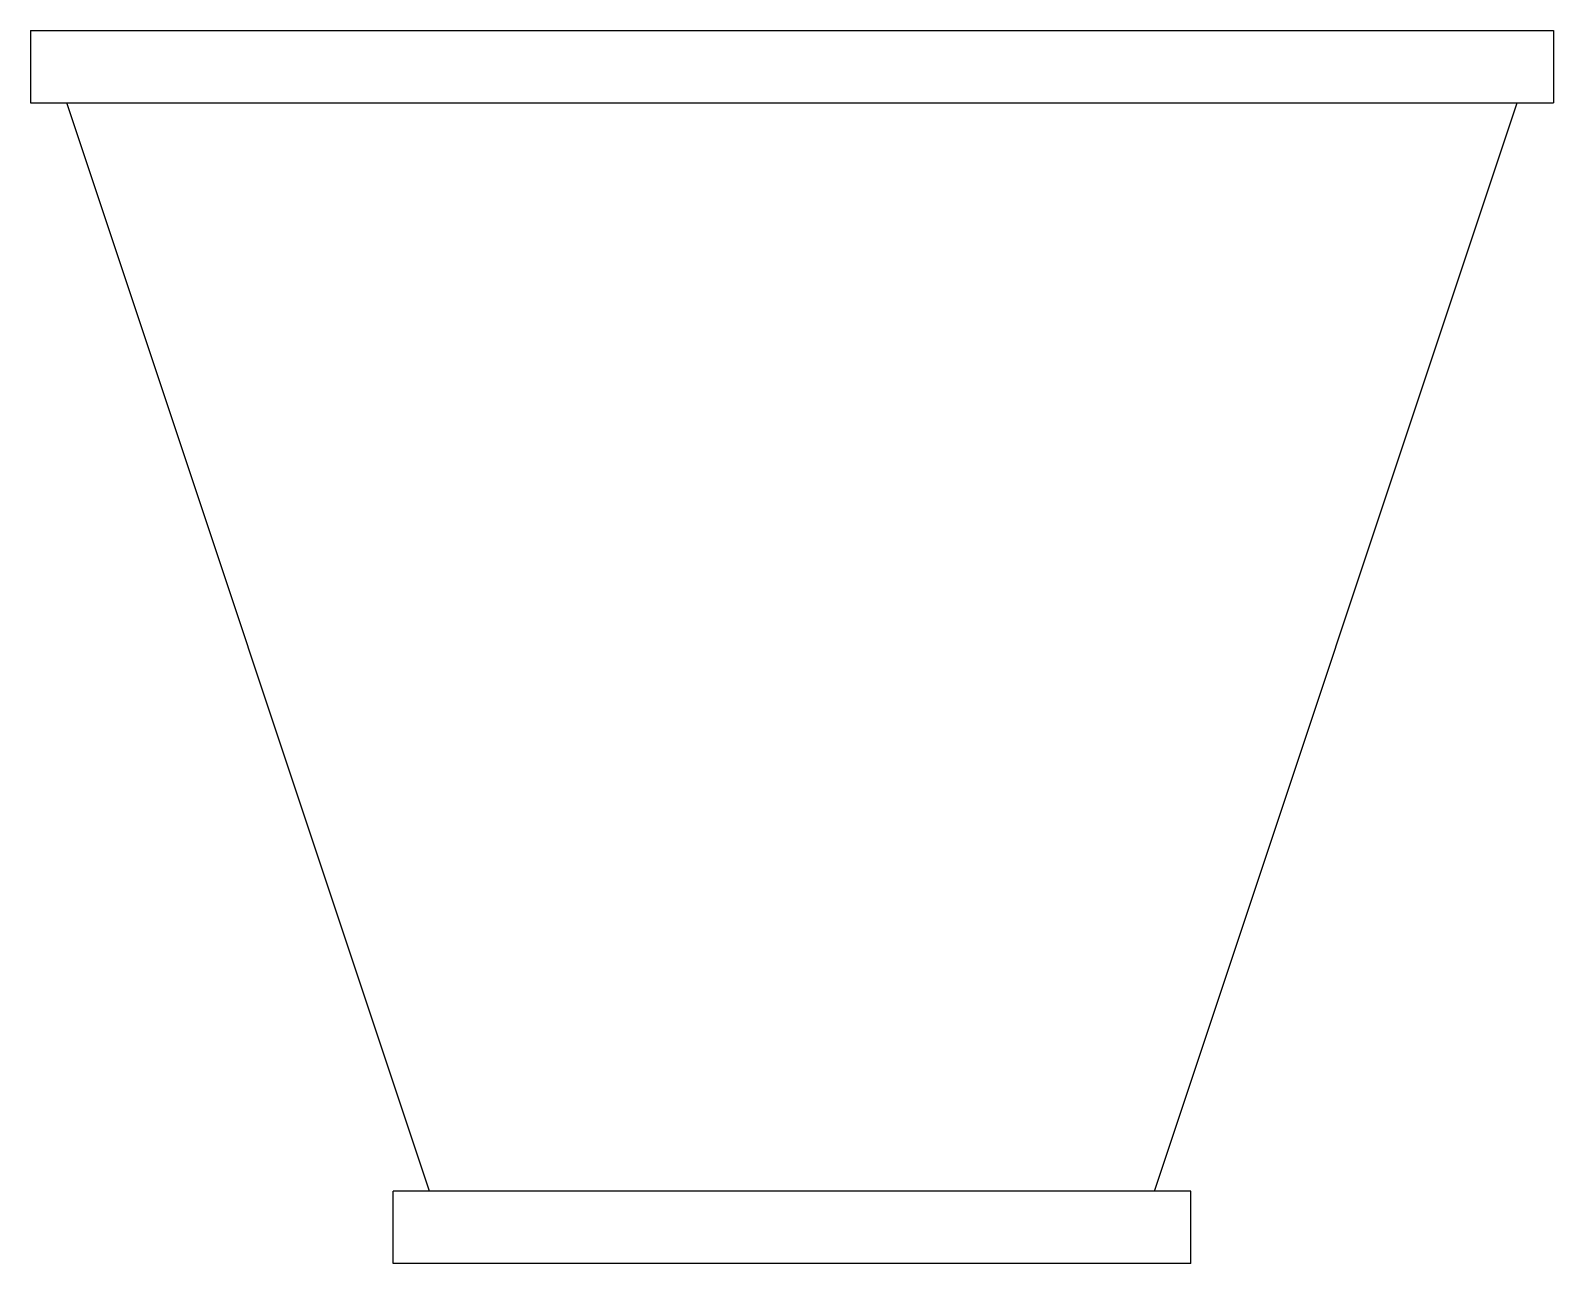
# Paper-space layout '_Top' of a CAD drawing. Header units: inches. Extents: x -10.5 to 10.5, y -16 to 1.
import ezdxf

# ---------------------------------------------------------------- set-up
doc = ezdxf.new("R2010")
doc.units = ezdxf.units.IN
doc.header["$MEASUREMENT"] = 0

psp = doc.layouts.new('_Top')

# ---------------------------------------------------------------- linework, layer by layer
at = {"color": 7, "linetype": 'Continuous', "lineweight": 25}
for p, q in [((-10.5, 1), (-10.5, 0)), ((-10.5, 1), (10.5, 1)), ((10.5, 1), (10.5, 0)), ((-10.5, 0), (10.5, 0)), ((-5, -15), (-10, 0)), ((5, -15), (10, 0)), ((-5.5, -16), (-5.5, -15)), ((5.5, -15), (-5.5, -15)), ((5.5, -16), (5.5, -15)), ((5.5, -16), (-5.5, -16))]:
    psp.add_line(p, q, dxfattribs=at)

doc.saveas('drawing.dxf')
